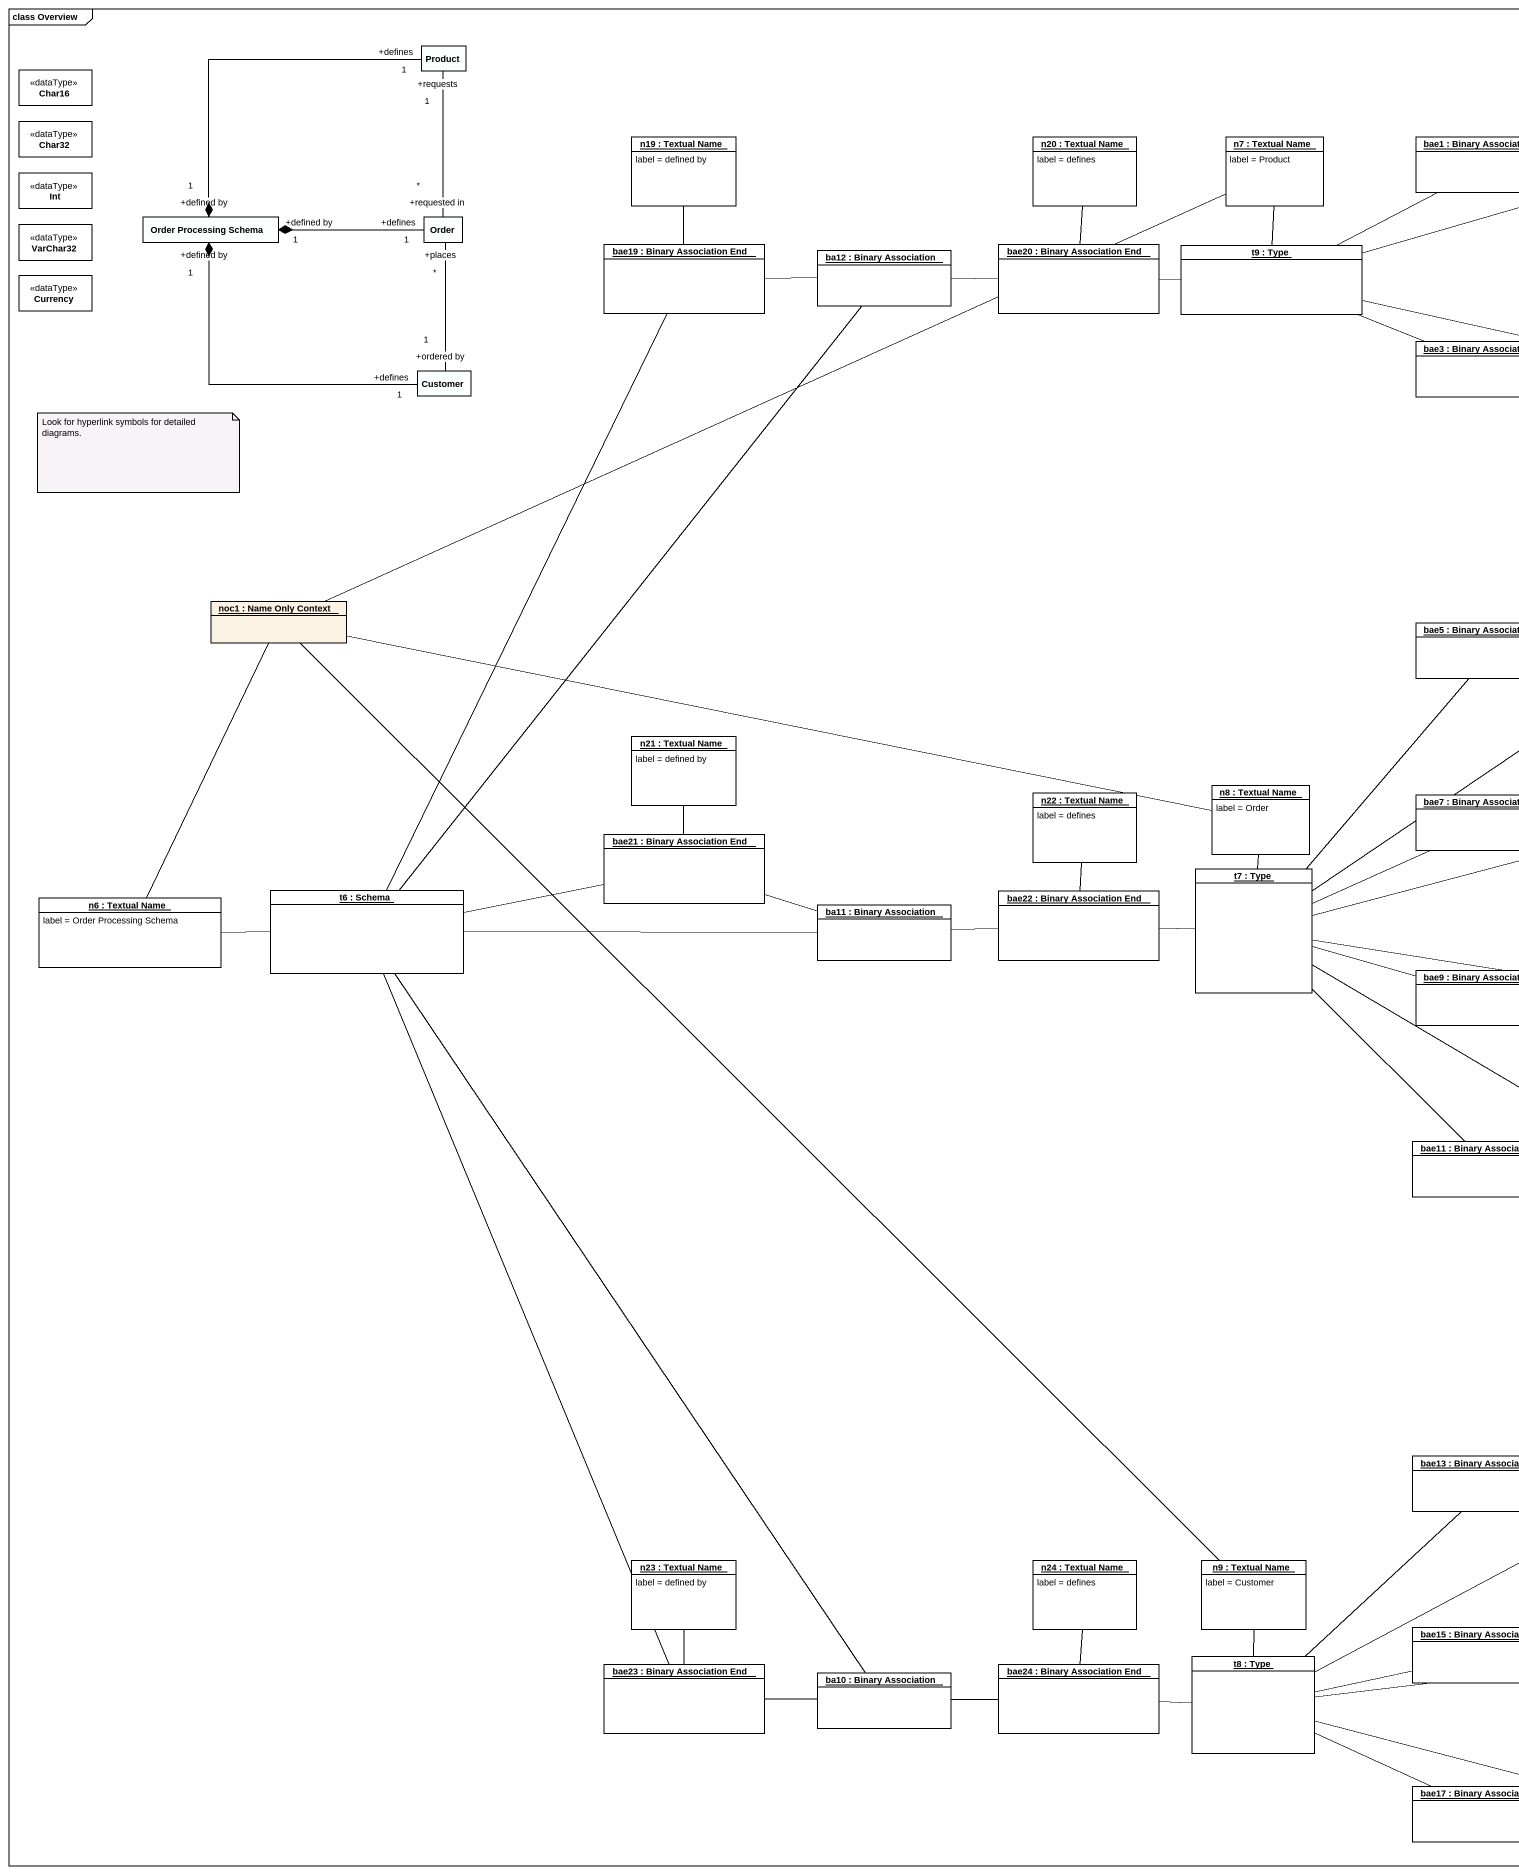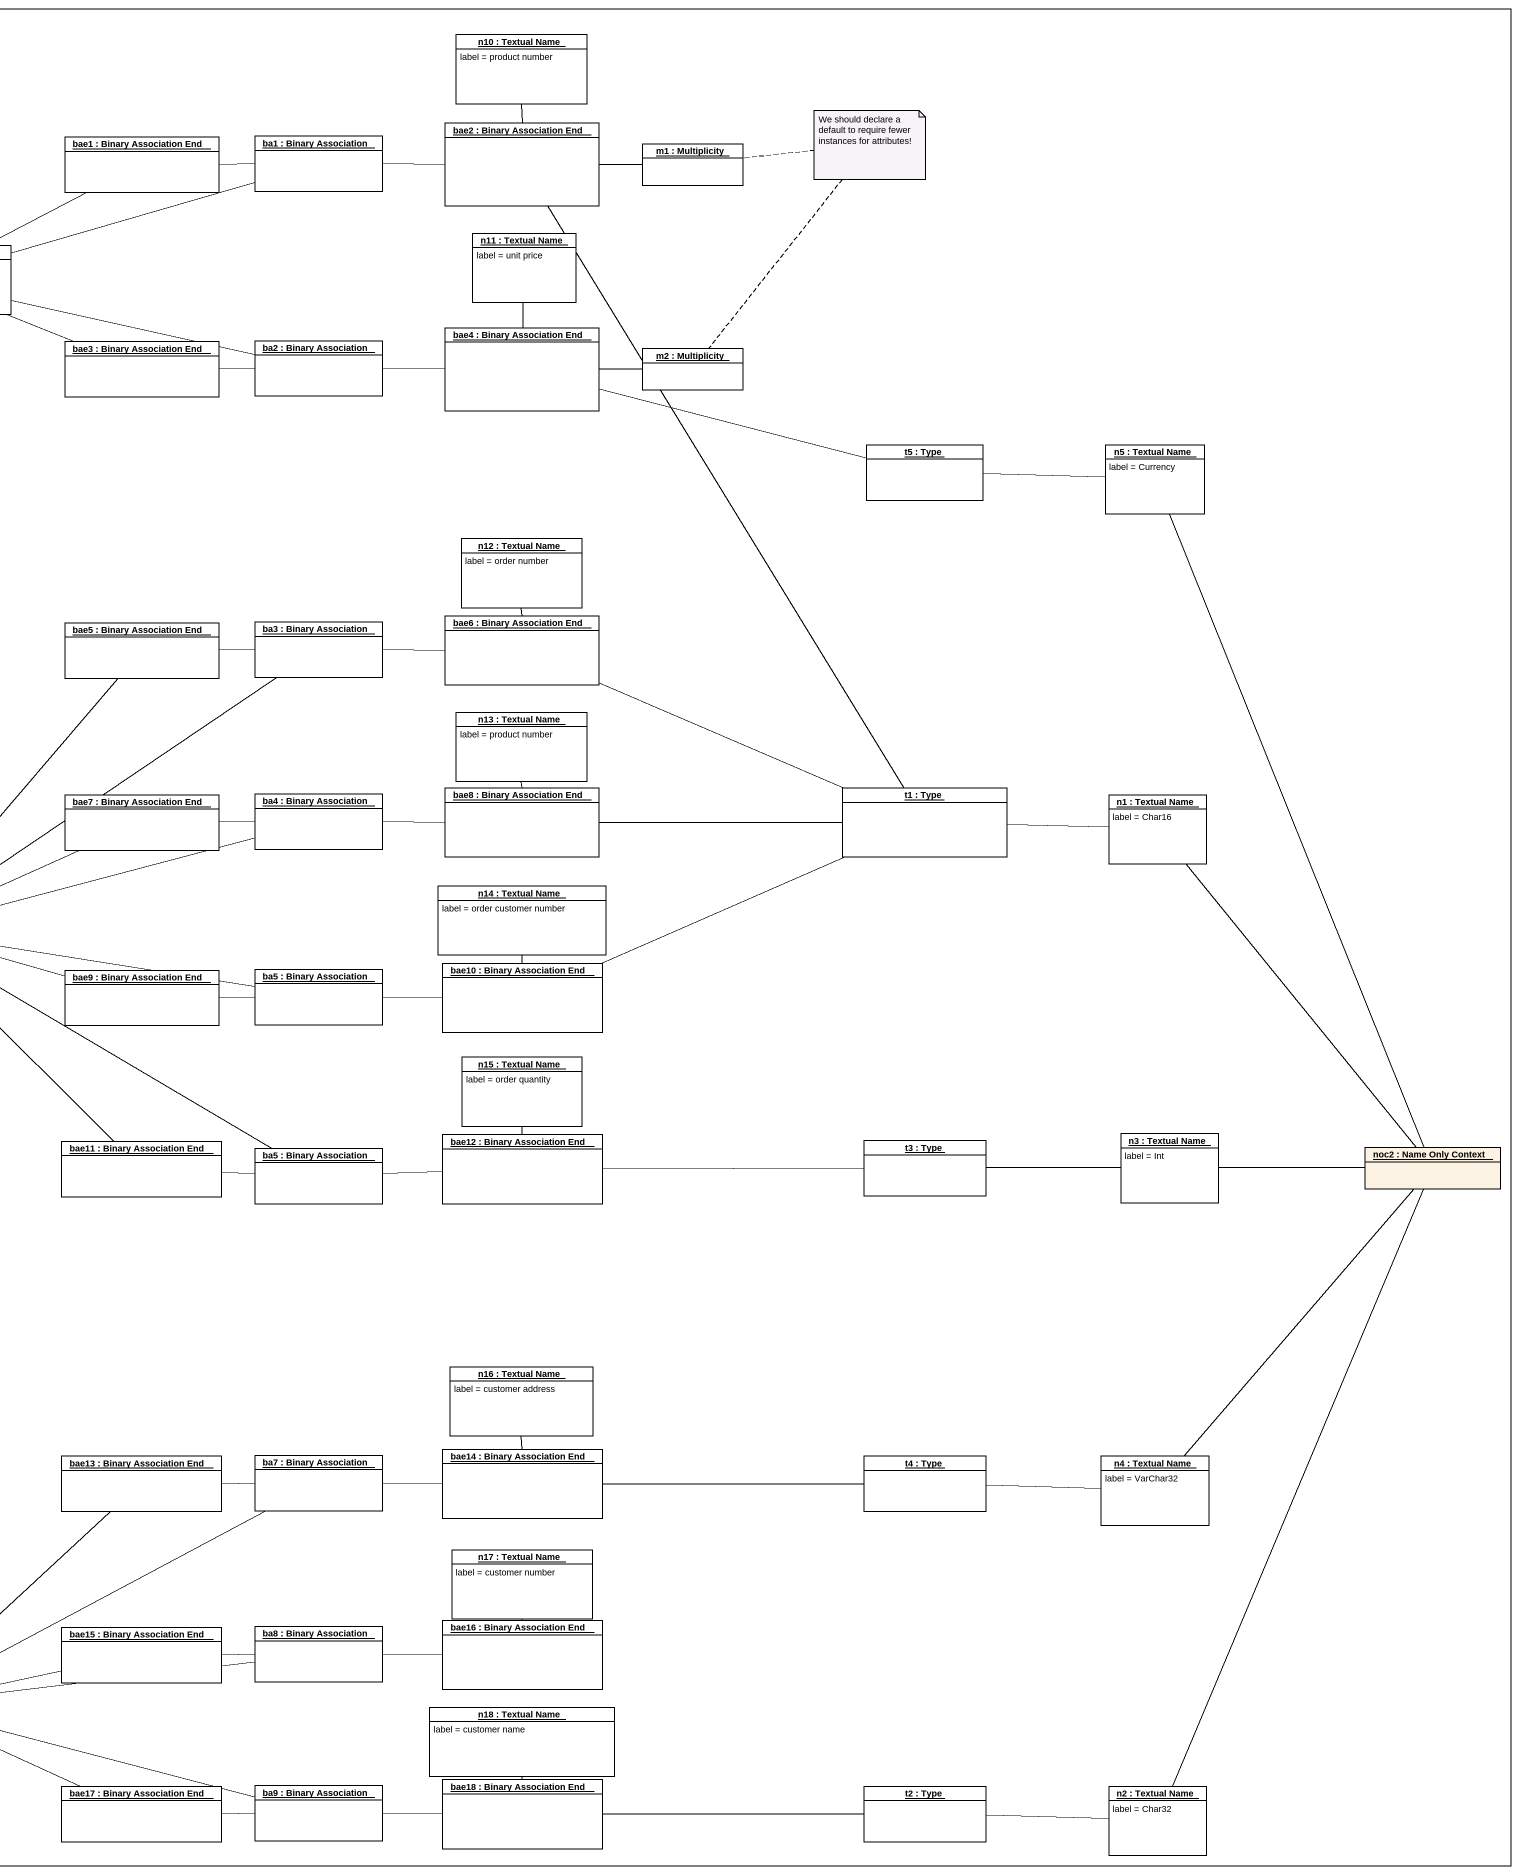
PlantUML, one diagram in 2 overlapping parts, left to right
@startuml
mainframe class Overview
hide circle
hide empty members
class Product #FCFFFF
object "n10 : Textual Name" as n10 #FFFFFF {
  label = product number
}
class Char16 <<dataType>> #FFFFFF
class Char32 <<dataType>> #FFFFFF
object "bae2 : Binary Association End" as bae2 #FFFFFF
object "n19 : Textual Name" as n19 #FFFFFF {
  label = defined by
}
object "n20 : Textual Name" as n20 #FFFFFF {
  label = defines
}
object "n7 : Textual Name" as n7 #FFFFFF {
  label = Product
}
object "bae1 : Binary Association End" as bae1 #FFFFFF
object "ba1 : Binary Association" as ba1 #FFFFFF
object "m1 : Multiplicity" as m1 #FFFFFF
class Int <<dataType>> #FFFFFF
class VarChar32 <<dataType>> #FFFFFF
class "Order Processing Schema" as Order_Processing_Schema #FCFFFF
class Order #FCFFFF
object "bae19 : Binary Association End" as bae19 #FFFFFF
object "bae20 : Binary Association End" as bae20 #FFFFFF
object "t9 : Type" as t9 #FFFFFF
object "n11 : Textual Name" as n11 #FFFFFF {
  label = unit price
}
class Currency <<dataType>> #FFFFFF
object "ba12 : Binary Association" as ba12 #FFFFFF
object "bae3 : Binary Association End" as bae3 #FFFFFF
object "ba2 : Binary Association" as ba2 #FFFFFF
object "bae4 : Binary Association End" as bae4 #FFFFFF
object "m2 : Multiplicity" as m2 #FFFFFF
class Customer #FCFFFF
object "t5 : Type" as t5 #FFFFFF
object "n5 : Textual Name" as n5 #FFFFFF {
  label = Currency
}
object "n12 : Textual Name" as n12 #FFFFFF {
  label = order number
}
object "noc1 : Name Only Context" as noc1
object "bae5 : Binary Association End" as bae5 #FFFFFF
object "ba3 : Binary Association" as ba3 #FFFFFF
object "bae6 : Binary Association End" as bae6 #FFFFFF
object "n21 : Textual Name" as n21 #FFFFFF {
  label = defined by
}
object "n13 : Textual Name" as n13 #FFFFFF {
  label = product number
}
object "n8 : Textual Name" as n8 #FFFFFF {
  label = Order
}
object "bae8 : Binary Association End" as bae8 #FFFFFF
object "t1 : Type" as t1 #FFFFFF
object "n22 : Textual Name" as n22 #FFFFFF {
  label = defines
}
object "bae7 : Binary Association End" as bae7 #FFFFFF
object "ba4 : Binary Association" as ba4 #FFFFFF
object "n1 : Textual Name" as n1 #FFFFFF {
  label = Char16
}
object "bae21 : Binary Association End" as bae21 #FFFFFF
object "n6 : Textual Name" as n6 #FFFFFF {
  label = Order Processing Schema
}
object "t6 : Schema" as t6 #FFFFFF
object "bae22 : Binary Association End" as bae22 #FFFFFF
object "t7 : Type" as t7 #FFFFFF
object "n14 : Textual Name" as n14 #FFFFFF {
  label = order customer number
}
object "ba11 : Binary Association" as ba11 #FFFFFF
object "bae9 : Binary Association End" as bae9 #FFFFFF
object "ba5 : Binary Association" as ba5 #FFFFFF
object "bae10 : Binary Association End" as bae10 #FFFFFF
object "n15 : Textual Name" as n15 #FFFFFF {
  label = order quantity
}
object "bae12 : Binary Association End" as bae12 #FFFFFF
object "n3 : Textual Name" as n3 #FFFFFF {
  label = Int
}
object "bae11 : Binary Association End" as bae11 #FFFFFF
object "ba5 : Binary Association" as ba5_2 #FFFFFF
object "t3 : Type" as t3 #FFFFFF
object "noc2 : Name Only Context" as noc2
object "n16 : Textual Name" as n16 #FFFFFF {
  label = customer address
}
object "bae13 : Binary Association End" as bae13 #FFFFFF
object "ba7 : Binary Association" as ba7 #FFFFFF
object "bae14 : Binary Association End" as bae14 #FFFFFF
object "t4 : Type" as t4 #FFFFFF
object "n4 : Textual Name" as n4 #FFFFFF {
  label = VarChar32
}
object "n23 : Textual Name" as n23 #FFFFFF {
  label = defined by
}
object "n24 : Textual Name" as n24 #FFFFFF {
  label = defines
}
object "n9 : Textual Name" as n9 #FFFFFF {
  label = Customer
}
object "n17 : Textual Name" as n17 #FFFFFF {
  label = customer number
}
object "bae15 : Binary Association End" as bae15 #FFFFFF
object "ba8 : Binary Association" as ba8 #FFFFFF
object "bae16 : Binary Association End" as bae16 #FFFFFF
object "bae23 : Binary Association End" as bae23 #FFFFFF
object "ba10 : Binary Association" as ba10 #FFFFFF
object "bae24 : Binary Association End" as bae24 #FFFFFF
object "t8 : Type" as t8 #FFFFFF
object "n18 : Textual Name" as n18 #FFFFFF {
  label = customer name
}
object "bae17 : Binary Association End" as bae17 #FFFFFF
object "ba9 : Binary Association" as ba9 #FFFFFF
object "bae18 : Binary Association End" as bae18 #FFFFFF
object "t2 : Type" as t2 #FFFFFF
object "n2 : Textual Name" as n2 #FFFFFF {
  label = Char32
}
Product "+requests\n1" -- "+requested in\n*" Order
n10 -- bae2
bae2 -right- m1
bae2 -- t1
n7 -- t9
bae1 -right- ba1
bae1 -left- t9
ba1 -right- bae2
Order_Processing_Schema "+defined by\n1" *-up- "+defines\n1" Product
Order_Processing_Schema "+defined by\n1" *-right- "+defines\n1" Order
Order_Processing_Schema "+defined by\n1" *-- "+defines\n1" Customer
Order "+places\n*" -- "+ordered by\n1" Customer
bae19 -up- n19
bae19 -- t6
bae20 -up- n20
bae20 -right- t9
t9 -right- ba1
t9 -right- bae3
t9 -right- ba2
n11 -- bae4
ba12 -left- bae19
ba12 -right- bae20
bae3 -right- ba2
ba2 -right- bae4
bae4 -right- m2
bae4 -right- t5
n5 -left- t5
noc1 -right- n7
noc1 -right- n8
noc1 -- n6
noc1 -- n9
bae5 -- t7
ba3 -left- bae5
ba3 -right- bae6
bae6 -up- n12
bae6 -right- t1
n8 -- t7
bae8 -up- n13
bae8 -right- t1
bae7 -left- t7
ba4 -right- bae8
ba4 -left- bae7
n1 -left- t1
bae21 -up- n21
bae21 -right- ba11
n6 -right- t6
t6 -up- ba12
t6 -right- bae21
t6 -right- ba11
t6 -- ba10
bae22 -up- n22
bae22 -right- t7
t7 -up- ba3
t7 -right- ba4
t7 -right- ba5
t7 -right- ba5_2
ba11 -right- bae22
bae9 -left- t7
bae9 -right- ba5
ba5 -right- bae10
bae10 -right- t1
bae10 -up- n14
bae12 -up- n15
bae12 -right- t3
n3 -left- t3
bae11 -up- t7
bae11 -right- ba5_2
ba5_2 -right- bae12
noc2 -up- n5
noc2 -up- n1
noc2 -left- n3
noc2 -- n4
noc2 -- n2
bae13 -right- ba7
ba7 -right- bae14
bae14 -up- n16
bae14 -right- t4
n4 -left- t4
n23 -- bae23
n9 -- t8
bae15 -right- ba8
ba8 -right- bae16
bae16 -up- n17
bae23 -up- t6
ba10 -left- bae23
ba10 -right- bae24
bae24 -up- n24
bae24 -right- t8
t8 -up- bae13
t8 -right- ba7
t8 -right- bae15
t8 -right- ba8
t8 -right- bae17
t8 -right- ba9
bae17 -right- ba9
ba9 -right- bae18
bae18 -up- n18
bae18 -right- t2
n2 -left- t2
note as N1
  We should declare a default to require fewer instances for attributes!
end note
N1 .. m1
N1 .. m2
note as N2
  Look for hyperlink symbols for detailed diagrams.
end note
@enduml
